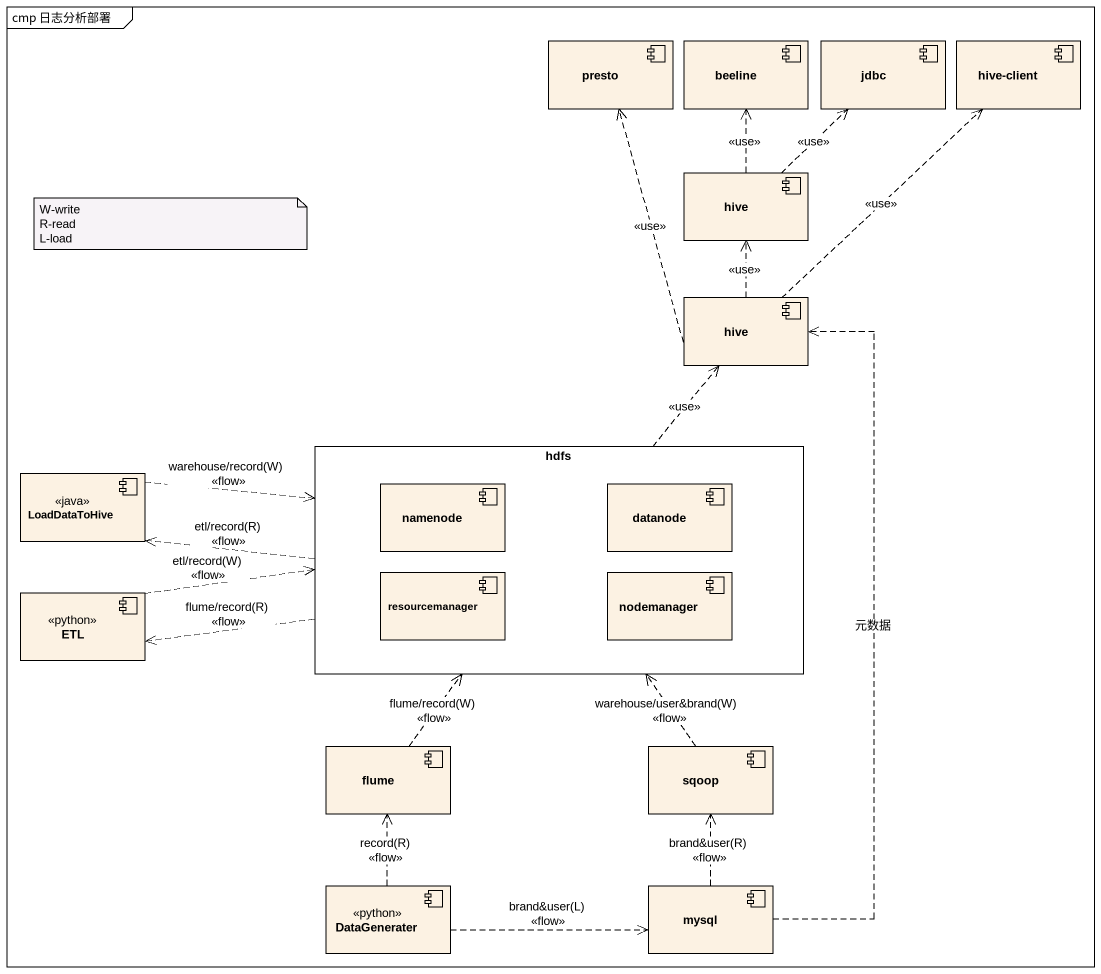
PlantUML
@startuml
mainframe cmp 日志分析部署
component presto
component beeline
component jdbc
component "hive-client" as hive_client
component hive
component "hive" as hive_2
rectangle hdfs {
  component namenode
  component datanode
  component resourcemanager
  component nodemanager
}
component LoadDataToHive <<java>>
component ETL <<python>>
component flume
component sqoop
component DataGenerater <<python>>
component mysql
hive .up.> beeline : <<use>>
hive .up.> jdbc : <<use>>
hive_2 .up.> presto : <<use>>
hive_2 .up.> hive_client : <<use>>
hive_2 .up.> hive : <<use>>
hdfs .up.> hive_2 : <<use>>
hdfs .left.> LoadDataToHive : etl/record(R)\n<<flow>>
hdfs .left.> ETL : flume/record(R)\n<<flow>>
LoadDataToHive .right.> hdfs : warehouse/record(W)\n<<flow>>
ETL .right.> hdfs : etl/record(W)\n<<flow>>
flume .up.> hdfs : flume/record(W)\n<<flow>>
sqoop .up.> hdfs : warehouse/user&brand(W)\n<<flow>>
DataGenerater .up.> flume : record(R)\n<<flow>>
DataGenerater .right.> mysql : brand&user(L)\n<<flow>>
mysql .up.> hive_2 : 元数据
mysql .up.> sqoop : brand&user(R)\n<<flow>>
note as N1
  W-write
  R-read
  L-load
end note
@enduml
